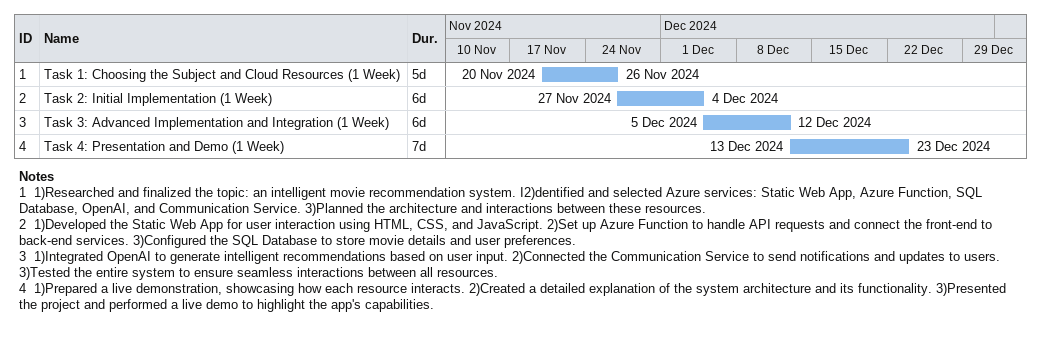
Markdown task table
| ID | Task | Duration | Start | Finish |
|---|---|---|---|---|
| 1 | Task 1: Choosing the Subject and Cloud Resources (1 Week) | 5d | 2024-11-20 | 2024-11-26 |
| 2 | Task 2: Initial Implementation (1 Week) | 6d | 2024-11-27 | 2024-12-04 |
| 3 | Task 3: Advanced Implementation and Integration (1 Week) | 6d | 2024-12-05 | 2024-12-12 |
| 4 | Task 4: Presentation and Demo (1 Week) | 7d | 2024-12-13 | 2024-12-23 |

Notes
- 1: 1)Researched and finalized the topic: an intelligent movie recommendation system. I2)dentified and selected Azure services: Static Web App, Azure Function, SQL Database, OpenAI, and Communication Service. 3)Planned the architecture and interactions between these resources.
- 2: 1)Developed the Static Web App for user interaction using HTML, CSS, and JavaScript. 2)Set up Azure Function to handle API requests and connect the front-end to back-end services. 3)Configured the SQL Database to store movie details and user preferences.
- 3: 1)Integrated OpenAI to generate intelligent recommendations based on user input. 2)Connected the Communication Service to send notifications and updates to users. 3)Tested the entire system to ensure seamless interactions between all resources.
- 4: 1)Prepared a live demonstration, showcasing how each resource interacts. 2)Created a detailed explanation of the system architecture and its functionality. 3)Presented the project and performed a live demo to highlight the app's capabilities.
